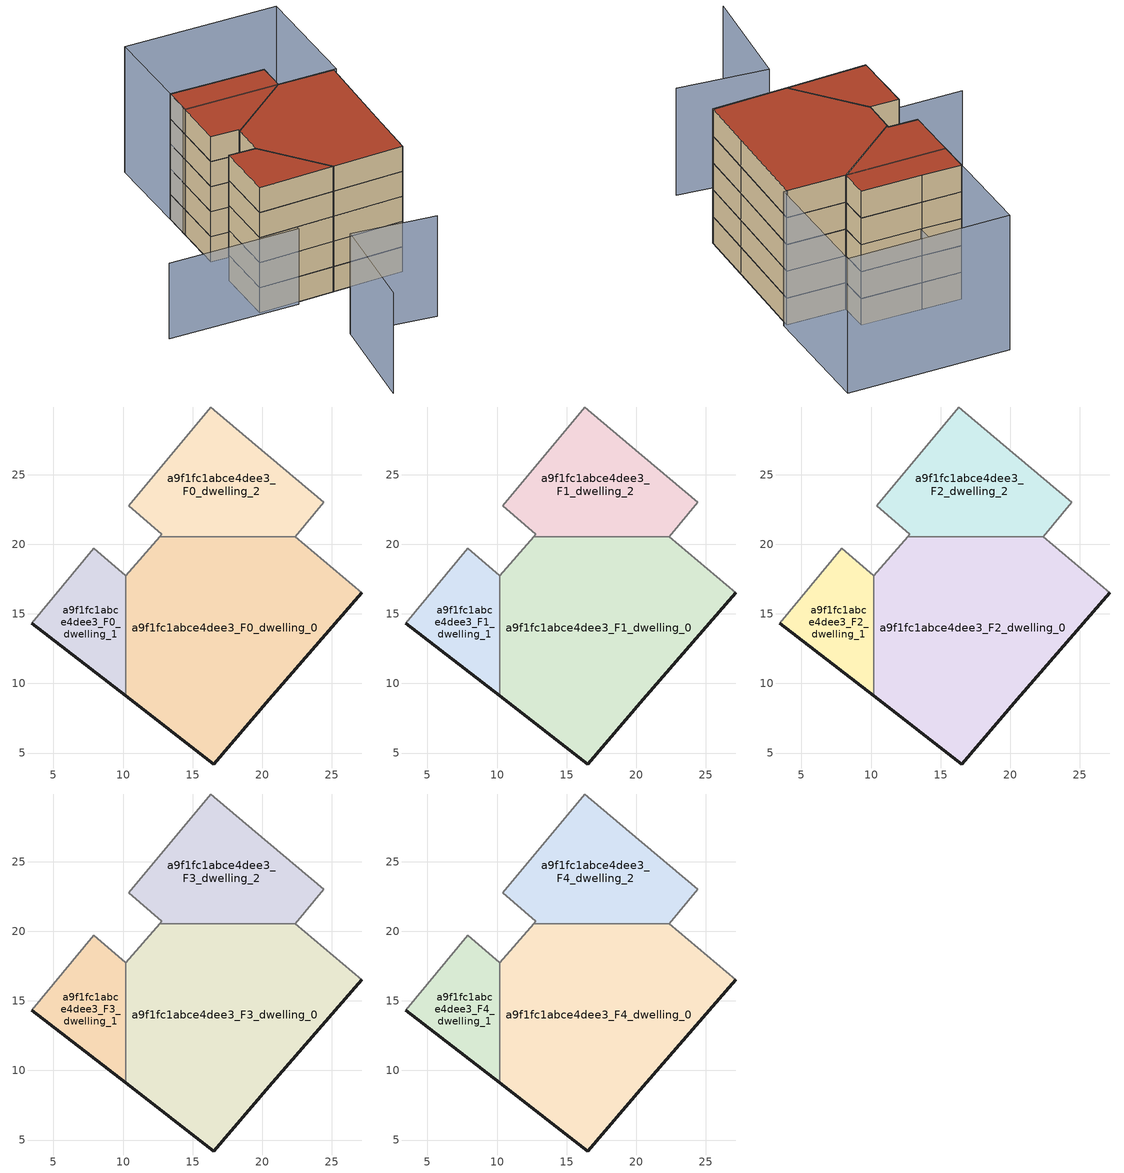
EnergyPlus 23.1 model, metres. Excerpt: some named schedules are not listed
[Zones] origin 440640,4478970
a9f1fc1abce4dee3_F0_dwelling_0
 floor ground (EU_floor_Construction): 20.51,8.87 27.16,16.52 22.37,20.54 12.62,20.54 10.19,17.73 10.19,9.1 16.5,4.21 z0
 wall outside (EU_wall_Construction): 27.16,16.52 20.51,8.87 16.5,4.21 10.19,9.1 z0:3
 wall adiabatic (EU_wall_Construction): 10.19,17.73 12.62,20.54 / 22.37,20.54 27.16,16.52 z0:3
 wall to a9f1fc1abce4dee3_F0_dwelling_1 (EU_wall_Construction): 10.19,9.1 10.19,17.73 z0:3
 wall to a9f1fc1abce4dee3_F0_dwelling_2 (EU_wall_Construction): 12.62,20.54 22.37,20.54 z0:3
a9f1fc1abce4dee3_F0_dwelling_1
 floor ground (EU_floor_Construction): 10.19,9.1 10.19,17.73 7.88,19.72 3.43,14.34 z0
 wall outside (EU_wall_Construction): 10.19,9.1 3.43,14.34 z0:3
 wall adiabatic (EU_wall_Construction): 3.43,14.34 7.88,19.72 10.19,17.73 z0:3
a9f1fc1abce4dee3_F0_dwelling_2
 floor ground (EU_floor_Construction): 22.37,20.54 24.41,23.01 19.48,27.15 16.28,29.86 10.41,22.78 12.77,20.72 12.62,20.54 z0
 wall adiabatic (EU_wall_Construction): 12.62,20.54 12.77,20.72 10.41,22.78 16.28,29.86 19.48,27.15 24.41,23.01 22.37,20.54 z0:3
a9f1fc1abce4dee3_F1_dwelling_0
 floor to a9f1fc1abce4dee3_F0_dwelling_0 (EU_floor_Construction): 20.51,8.87 27.16,16.52 22.37,20.54 12.62,20.54 10.19,17.73 10.19,9.1 16.5,4.21 z3
 wall outside (EU_wall_Construction): 27.16,16.52 20.51,8.87 16.5,4.21 10.19,9.1 z3:6
 wall adiabatic (EU_wall_Construction): 10.19,17.73 12.62,20.54 / 22.37,20.54 27.16,16.52 z3:6
 wall to a9f1fc1abce4dee3_F1_dwelling_1 (EU_wall_Construction): 10.19,9.1 10.19,17.73 z3:6
 wall to a9f1fc1abce4dee3_F1_dwelling_2 (EU_wall_Construction): 12.62,20.54 22.37,20.54 z3:6
a9f1fc1abce4dee3_F1_dwelling_1
 floor to a9f1fc1abce4dee3_F0_dwelling_1 (EU_floor_Construction): 10.19,9.1 10.19,17.73 7.88,19.72 3.43,14.34 z3
 wall outside (EU_wall_Construction): 10.19,9.1 3.43,14.34 z3:6
 wall adiabatic (EU_wall_Construction): 3.43,14.34 7.88,19.72 10.19,17.73 z3:6
a9f1fc1abce4dee3_F1_dwelling_2
 floor to a9f1fc1abce4dee3_F0_dwelling_2 (EU_floor_Construction): 22.37,20.54 24.4,23.01 19.48,27.15 16.28,29.86 10.41,22.78 12.77,20.72 12.62,20.54 z3
 wall adiabatic (EU_wall_Construction): 12.62,20.54 12.77,20.72 10.41,22.78 16.28,29.86 19.48,27.15 24.41,23.01 22.37,20.54 z3:6
a9f1fc1abce4dee3_F2_dwelling_0
 floor to a9f1fc1abce4dee3_F1_dwelling_0 (EU_floor_Construction): 20.51,8.87 27.16,16.52 22.37,20.54 12.62,20.54 10.19,17.73 10.19,9.1 16.5,4.21 z6
 wall outside (EU_wall_Construction): 27.16,16.52 20.51,8.87 16.5,4.21 10.19,9.1 z6:9
 wall adiabatic (EU_wall_Construction): 10.19,17.73 12.62,20.54 / 22.37,20.54 27.16,16.52 z6:9
 wall to a9f1fc1abce4dee3_F2_dwelling_1 (EU_wall_Construction): 10.19,9.1 10.19,17.73 z6:9
 wall to a9f1fc1abce4dee3_F2_dwelling_2 (EU_wall_Construction): 12.62,20.54 22.37,20.54 z6:9
a9f1fc1abce4dee3_F2_dwelling_1
 floor to a9f1fc1abce4dee3_F1_dwelling_1 (EU_floor_Construction): 10.19,9.1 10.19,17.73 7.88,19.72 3.43,14.34 z6
 wall outside (EU_wall_Construction): 10.19,9.1 3.43,14.34 z6:9
 wall adiabatic (EU_wall_Construction): 3.43,14.34 7.88,19.72 10.19,17.73 z6:9
a9f1fc1abce4dee3_F2_dwelling_2
 floor to a9f1fc1abce4dee3_F1_dwelling_2 (EU_floor_Construction): 22.37,20.54 24.4,23.01 19.48,27.15 16.28,29.86 10.41,22.78 12.77,20.72 12.62,20.54 z6
 wall adiabatic (EU_wall_Construction): 12.62,20.54 12.77,20.72 10.41,22.78 16.28,29.86 19.48,27.15 24.41,23.01 22.37,20.54 z6:9
a9f1fc1abce4dee3_F3_dwelling_0
 floor to a9f1fc1abce4dee3_F2_dwelling_0 (EU_floor_Construction): 20.51,8.87 27.16,16.52 22.37,20.54 12.62,20.54 10.19,17.73 10.19,9.1 16.5,4.21 z9
 wall outside (EU_wall_Construction): 27.16,16.52 20.51,8.87 16.5,4.21 10.19,9.1 z9:12
 wall adiabatic (EU_wall_Construction): 10.19,17.73 12.62,20.54 / 22.37,20.54 27.16,16.52 z9:12
 wall to a9f1fc1abce4dee3_F3_dwelling_1 (EU_wall_Construction): 10.19,9.1 10.19,17.73 z9:12
 wall to a9f1fc1abce4dee3_F3_dwelling_2 (EU_wall_Construction): 12.62,20.54 22.37,20.54 z9:12
a9f1fc1abce4dee3_F3_dwelling_1
 floor to a9f1fc1abce4dee3_F2_dwelling_1 (EU_floor_Construction): 10.19,9.1 10.19,17.73 7.88,19.72 3.43,14.34 z9
 wall outside (EU_wall_Construction): 10.19,9.1 3.43,14.34 z9:12
 wall adiabatic (EU_wall_Construction): 3.43,14.34 7.88,19.72 10.19,17.73 z9:12
a9f1fc1abce4dee3_F3_dwelling_2
 floor to a9f1fc1abce4dee3_F2_dwelling_2 (EU_floor_Construction): 22.37,20.54 24.4,23.01 19.48,27.15 16.28,29.86 10.41,22.78 12.77,20.72 12.62,20.54 z9
 wall adiabatic (EU_wall_Construction): 12.62,20.54 12.77,20.72 10.41,22.78 16.28,29.86 19.48,27.15 24.41,23.01 22.37,20.54 z9:12
a9f1fc1abce4dee3_F4_dwelling_0
 floor to a9f1fc1abce4dee3_F3_dwelling_0 (EU_floor_Construction): 20.51,8.87 27.16,16.52 22.37,20.54 12.62,20.54 10.19,17.73 10.19,9.1 16.5,4.21 z12
 wall outside (EU_wall_Construction): 27.16,16.52 20.51,8.87 16.5,4.21 10.19,9.1 z12:15
 wall adiabatic (EU_wall_Construction): 10.19,17.73 12.62,20.54 / 22.37,20.54 27.16,16.52 z12:15
 wall to a9f1fc1abce4dee3_F4_dwelling_1 (EU_wall_Construction): 10.19,9.1 10.19,17.73 z12:15
 wall to a9f1fc1abce4dee3_F4_dwelling_2 (EU_wall_Construction): 12.62,20.54 22.37,20.54 z12:15
 roof outside (EU_roof_Construction): 27.16,16.52 20.51,8.87 16.5,4.21 10.19,9.1 10.19,17.73 12.62,20.54 22.37,20.54 z15
a9f1fc1abce4dee3_F4_dwelling_1
 floor to a9f1fc1abce4dee3_F3_dwelling_1 (EU_floor_Construction): 10.19,9.1 10.19,17.73 7.88,19.72 3.43,14.34 z12
 wall outside (EU_wall_Construction): 10.19,9.1 3.43,14.34 z12:15
 wall adiabatic (EU_wall_Construction): 3.43,14.34 7.88,19.72 10.19,17.73 z12:15
 roof outside (EU_roof_Construction): 10.19,17.73 10.19,9.1 3.43,14.34 7.88,19.72 z15
a9f1fc1abce4dee3_F4_dwelling_2
 floor to a9f1fc1abce4dee3_F3_dwelling_2 (EU_floor_Construction): 22.37,20.54 24.4,23.01 19.48,27.15 16.28,29.86 10.41,22.78 12.77,20.72 12.62,20.54 z12
 wall adiabatic (EU_wall_Construction): 12.62,20.54 12.77,20.72 10.41,22.78 16.28,29.86 19.48,27.15 24.41,23.01 22.37,20.54 z12:15
 roof outside (EU_roof_Construction): 19.48,27.15 24.41,23.01 22.37,20.54 12.62,20.54 12.77,20.72 10.41,22.78 16.28,29.86 z15
shading: -5.21,-4.2 3.42,4.32 / 3.42,4.32 10.06,-2.4 z0:12; 22.72,37.67 36,26.7 / 36,26.7 27.42,16.31 / 27.42,16.31 14.14,27.27 / 14.14,27.27 22.72,37.67 z0:15; 26.05,34.92 6.6,11.38 / 6.6,11.38 -4.75,20.75 z0:9
[Building]
EU S2 Campaign: North Axis=0; Terrain=City; Solar Distribution=FullExterior
[Site:Location]
Madrid: Latitude=40.5; Longitude=-3.5; Time Zone=1; Elevation=609
[SizingPeriod:WeatherFileDays]
AnnualSizingPeriod: Begin Month=1; Begin Day of Month=1; End Month=12; End Day of Month=31; Day of Week for Start Day=Monday; Use Weather File Daylight Saving Period=No; Use Weather File Rain and Snow Indicators=No
[MATERIAL]
EU_InternalMass_Material: Roughness=MediumRough; Thickness=0.1; Conductivity=1; Density=1800; Specific Heat=900; Thermal Absorptance=0.9; Solar Absorptance=0.7; Visible Absorptance=0.7
[MATERIAL:NOMASS] Roughness=MediumRough; Thermal Absorptance=0.9; Solar Absorptance=0.7; Visible Absorptance=0.7
Name | Thermal Resistance
EU_wall_NoMass | 0.609216
EU_roof_NoMass | 0.513268
EU_floor_NoMass | 0.568163
[CONSTRUCTION]
EU_wall_Construction: EU_wall_NoMass
EU_roof_Construction: EU_roof_NoMass
EU_floor_Construction: EU_floor_NoMass
EU_InternalMass_Construction: EU_InternalMass_Material
[ZONE] Type=1; Multiplier=1; Ceiling Height=autocalculate; Floor Area=autocalculate; Part of Total Floor Area=Yes
Name | Volume
a9f1fc1abce4dee3_F0_dwelling_0 | 548.787
a9f1fc1abce4dee3_F1_dwelling_0; a9f1fc1abce4dee3_F2_dwelling_0; a9f1fc1abce4dee3_F3_dwelling_0; a9f1fc1abce4dee3_F4_dwelling_0 | 548.789
a9f1fc1abce4dee3_F0_dwelling_1; a9f1fc1abce4dee3_F1_dwelling_1; a9f1fc1abce4dee3_F2_dwelling_1; a9f1fc1abce4dee3_F3_dwelling_1; a9f1fc1abce4dee3_F4_dwelling_1 | 119.385
a9f1fc1abce4dee3_F0_dwelling_2; a9f1fc1abce4dee3_F1_dwelling_2; a9f1fc1abce4dee3_F2_dwelling_2; a9f1fc1abce4dee3_F3_dwelling_2; a9f1fc1abce4dee3_F4_dwelling_2 | 229.085
[INTERNALMASS] Construction=EU_InternalMass_Construction
Name | Zone or ZoneList | Surface Area
a9f1fc1abce4dee3_F0_dwelling_0_EU_InternalMass | a9f1fc1abce4dee3_F0_dwelling_0 | 182.935
a9f1fc1abce4dee3_F0_dwelling_1_EU_InternalMass | a9f1fc1abce4dee3_F0_dwelling_1 | 39.7972
a9f1fc1abce4dee3_F0_dwelling_2_EU_InternalMass | a9f1fc1abce4dee3_F0_dwelling_2 | 76.3552
a9f1fc1abce4dee3_F1_dwelling_0_EU_InternalMass | a9f1fc1abce4dee3_F1_dwelling_0 | 182.935
a9f1fc1abce4dee3_F1_dwelling_1_EU_InternalMass | a9f1fc1abce4dee3_F1_dwelling_1 | 39.7972
a9f1fc1abce4dee3_F1_dwelling_2_EU_InternalMass | a9f1fc1abce4dee3_F1_dwelling_2 | 76.3552
a9f1fc1abce4dee3_F2_dwelling_0_EU_InternalMass | a9f1fc1abce4dee3_F2_dwelling_0 | 182.935
a9f1fc1abce4dee3_F2_dwelling_1_EU_InternalMass | a9f1fc1abce4dee3_F2_dwelling_1 | 39.7972
a9f1fc1abce4dee3_F2_dwelling_2_EU_InternalMass | a9f1fc1abce4dee3_F2_dwelling_2 | 76.3552
a9f1fc1abce4dee3_F3_dwelling_0_EU_InternalMass | a9f1fc1abce4dee3_F3_dwelling_0 | 182.935
a9f1fc1abce4dee3_F3_dwelling_1_EU_InternalMass | a9f1fc1abce4dee3_F3_dwelling_1 | 39.7972
a9f1fc1abce4dee3_F3_dwelling_2_EU_InternalMass | a9f1fc1abce4dee3_F3_dwelling_2 | 76.3552
a9f1fc1abce4dee3_F4_dwelling_0_EU_InternalMass | a9f1fc1abce4dee3_F4_dwelling_0 | 182.935
a9f1fc1abce4dee3_F4_dwelling_1_EU_InternalMass | a9f1fc1abce4dee3_F4_dwelling_1 | 39.7972
a9f1fc1abce4dee3_F4_dwelling_2_EU_InternalMass | a9f1fc1abce4dee3_F4_dwelling_2 | 76.3552
[OTHEREQUIPMENT] Fuel Type=Electricity; Design Level Calculation Method=Watts/Area; Power per Zone Floor Area=1; Fraction Latent=0; Fraction Radiant=0; Fraction Lost=0; Carbon Dioxide Generation Rate=0; EndUse Subcategory=EU_Step8_InternalGains
Name | Zone or ZoneList or Space or SpaceList | Schedule
EU_Step8_InternalGain_a9f1fc1abce4dee3_F0_dwelling_0_f000 | a9f1fc1abce4dee3_F0_dwelling_0 | EU_Step8_GainSchedule_a9f1fc1abce4dee3_F0_dwelling_0_f000
EU_Step8_InternalGain_a9f1fc1abce4dee3_F0_dwelling_1_f000 | a9f1fc1abce4dee3_F0_dwelling_1 | EU_Step8_GainSchedule_a9f1fc1abce4dee3_F0_dwelling_1_f000
EU_Step8_InternalGain_a9f1fc1abce4dee3_F0_dwelling_2_f000 | a9f1fc1abce4dee3_F0_dwelling_2 | EU_Step8_GainSchedule_a9f1fc1abce4dee3_F0_dwelling_2_f000
EU_Step8_InternalGain_a9f1fc1abce4dee3_F1_dwelling_0_f000 | a9f1fc1abce4dee3_F1_dwelling_0 | EU_Step8_GainSchedule_a9f1fc1abce4dee3_F1_dwelling_0_f000
EU_Step8_InternalGain_a9f1fc1abce4dee3_F1_dwelling_1_f000 | a9f1fc1abce4dee3_F1_dwelling_1 | EU_Step8_GainSchedule_a9f1fc1abce4dee3_F1_dwelling_1_f000
EU_Step8_InternalGain_a9f1fc1abce4dee3_F1_dwelling_2_f000 | a9f1fc1abce4dee3_F1_dwelling_2 | EU_Step8_GainSchedule_a9f1fc1abce4dee3_F1_dwelling_2_f000
EU_Step8_InternalGain_a9f1fc1abce4dee3_F2_dwelling_0_f000 | a9f1fc1abce4dee3_F2_dwelling_0 | EU_Step8_GainSchedule_a9f1fc1abce4dee3_F2_dwelling_0_f000
EU_Step8_InternalGain_a9f1fc1abce4dee3_F2_dwelling_1_f000 | a9f1fc1abce4dee3_F2_dwelling_1 | EU_Step8_GainSchedule_a9f1fc1abce4dee3_F2_dwelling_1_f000
EU_Step8_InternalGain_a9f1fc1abce4dee3_F2_dwelling_2_f000 | a9f1fc1abce4dee3_F2_dwelling_2 | EU_Step8_GainSchedule_a9f1fc1abce4dee3_F2_dwelling_2_f000
EU_Step8_InternalGain_a9f1fc1abce4dee3_F3_dwelling_0_f000 | a9f1fc1abce4dee3_F3_dwelling_0 | EU_Step8_GainSchedule_a9f1fc1abce4dee3_F3_dwelling_0_f000
EU_Step8_InternalGain_a9f1fc1abce4dee3_F3_dwelling_1_f000 | a9f1fc1abce4dee3_F3_dwelling_1 | EU_Step8_GainSchedule_a9f1fc1abce4dee3_F3_dwelling_1_f000
EU_Step8_InternalGain_a9f1fc1abce4dee3_F3_dwelling_2_f000 | a9f1fc1abce4dee3_F3_dwelling_2 | EU_Step8_GainSchedule_a9f1fc1abce4dee3_F3_dwelling_2_f000
EU_Step8_InternalGain_a9f1fc1abce4dee3_F4_dwelling_0_f000 | a9f1fc1abce4dee3_F4_dwelling_0 | EU_Step8_GainSchedule_a9f1fc1abce4dee3_F4_dwelling_0_f000
EU_Step8_InternalGain_a9f1fc1abce4dee3_F4_dwelling_1_f000 | a9f1fc1abce4dee3_F4_dwelling_1 | EU_Step8_GainSchedule_a9f1fc1abce4dee3_F4_dwelling_1_f000
EU_Step8_InternalGain_a9f1fc1abce4dee3_F4_dwelling_2_f000 | a9f1fc1abce4dee3_F4_dwelling_2 | EU_Step8_GainSchedule_a9f1fc1abce4dee3_F4_dwelling_2_f000
[ZONEVENTILATION:DESIGNFLOWRATE] Schedule=EU_AlwaysOn; Design Flow Rate Calculation Method=AirChanges/Hour; Air Changes per Hour=0.752966; Ventilation Type=Natural; Fan Pressure Rise=0; Fan Total Efficiency=1; Constant Term Coefficient=1; Temperature Term Coefficient=0; Velocity Term Coefficient=0; Velocity Squared Term Coefficient=0; Minimum Indoor Temperature=-100; Maximum Indoor Temperature=100; Delta Temperature=-100; Minimum Outdoor Temperature=-100; Maximum Outdoor Temperature=100; Maximum Wind Speed=40
Name | Zone or ZoneList or Space or SpaceList
EU_ConstantAir_a9f1fc1abce4dee3_F0_dwelling_0 | a9f1fc1abce4dee3_F0_dwelling_0
EU_ConstantAir_a9f1fc1abce4dee3_F0_dwelling_1 | a9f1fc1abce4dee3_F0_dwelling_1
EU_ConstantAir_a9f1fc1abce4dee3_F0_dwelling_2 | a9f1fc1abce4dee3_F0_dwelling_2
EU_ConstantAir_a9f1fc1abce4dee3_F1_dwelling_0 | a9f1fc1abce4dee3_F1_dwelling_0
EU_ConstantAir_a9f1fc1abce4dee3_F1_dwelling_1 | a9f1fc1abce4dee3_F1_dwelling_1
EU_ConstantAir_a9f1fc1abce4dee3_F1_dwelling_2 | a9f1fc1abce4dee3_F1_dwelling_2
EU_ConstantAir_a9f1fc1abce4dee3_F2_dwelling_0 | a9f1fc1abce4dee3_F2_dwelling_0
EU_ConstantAir_a9f1fc1abce4dee3_F2_dwelling_1 | a9f1fc1abce4dee3_F2_dwelling_1
EU_ConstantAir_a9f1fc1abce4dee3_F2_dwelling_2 | a9f1fc1abce4dee3_F2_dwelling_2
EU_ConstantAir_a9f1fc1abce4dee3_F3_dwelling_0 | a9f1fc1abce4dee3_F3_dwelling_0
EU_ConstantAir_a9f1fc1abce4dee3_F3_dwelling_1 | a9f1fc1abce4dee3_F3_dwelling_1
EU_ConstantAir_a9f1fc1abce4dee3_F3_dwelling_2 | a9f1fc1abce4dee3_F3_dwelling_2
EU_ConstantAir_a9f1fc1abce4dee3_F4_dwelling_0 | a9f1fc1abce4dee3_F4_dwelling_0
EU_ConstantAir_a9f1fc1abce4dee3_F4_dwelling_1 | a9f1fc1abce4dee3_F4_dwelling_1
EU_ConstantAir_a9f1fc1abce4dee3_F4_dwelling_2 | a9f1fc1abce4dee3_F4_dwelling_2
[HVACTEMPLATE:THERMOSTAT] Constant Heating Setpoint=20; Constant Cooling Setpoint=50
EU_HeatOnly_a9f1fc1abce4dee3_F0_dwelling_0; EU_HeatOnly_a9f1fc1abce4dee3_F0_dwelling_1; EU_HeatOnly_a9f1fc1abce4dee3_F0_dwelling_2; EU_HeatOnly_a9f1fc1abce4dee3_F1_dwelling_0; EU_HeatOnly_a9f1fc1abce4dee3_F1_dwelling_1; EU_HeatOnly_a9f1fc1abce4dee3_F1_dwelling_2; EU_HeatOnly_a9f1fc1abce4dee3_F2_dwelling_0; EU_HeatOnly_a9f1fc1abce4dee3_F2_dwelling_1; EU_HeatOnly_a9f1fc1abce4dee3_F2_dwelling_2; EU_HeatOnly_a9f1fc1abce4dee3_F3_dwelling_0; EU_HeatOnly_a9f1fc1abce4dee3_F3_dwelling_1; EU_HeatOnly_a9f1fc1abce4dee3_F3_dwelling_2; EU_HeatOnly_a9f1fc1abce4dee3_F4_dwelling_0; EU_HeatOnly_a9f1fc1abce4dee3_F4_dwelling_1; EU_HeatOnly_a9f1fc1abce4dee3_F4_dwelling_2
[HVACTEMPLATE:ZONE:IDEALLOADSAIRSYSTEM] System Availability Schedule=EU_AlwaysOn; Maximum Heating Supply Air Temperature=50; Minimum Cooling Supply Air Temperature=13; Maximum Heating Supply Air Humidity Ratio=0.0156; Minimum Cooling Supply Air Humidity Ratio=0.0077; Heating Limit=NoLimit; Cooling Limit=NoLimit; Heating Availability Schedule=EU_AlwaysOn; Cooling Availability Schedule=EU_CoolingOff; Dehumidification Control Type=ConstantSensibleHeatRatio; Cooling Sensible Heat Ratio=0.7; Dehumidification Setpoint=60; Humidification Control Type=None; Humidification Setpoint=30; Outdoor Air Method=None; Outdoor Air Flow Rate per Person=0.00944; Outdoor Air Flow Rate per Zone Floor Area=0; Outdoor Air Flow Rate per Zone=0; Demand Controlled Ventilation Type=None; Outdoor Air Economizer Type=NoEconomizer; Heat Recovery Type=None; Sensible Heat Recovery Effectiveness=0.7; Latent Heat Recovery Effectiveness=0.65
Name | Template Thermostat
a9f1fc1abce4dee3_F0_dwelling_0 | EU_HeatOnly_a9f1fc1abce4dee3_F0_dwelling_0
a9f1fc1abce4dee3_F0_dwelling_1 | EU_HeatOnly_a9f1fc1abce4dee3_F0_dwelling_1
a9f1fc1abce4dee3_F0_dwelling_2 | EU_HeatOnly_a9f1fc1abce4dee3_F0_dwelling_2
a9f1fc1abce4dee3_F1_dwelling_0 | EU_HeatOnly_a9f1fc1abce4dee3_F1_dwelling_0
a9f1fc1abce4dee3_F1_dwelling_1 | EU_HeatOnly_a9f1fc1abce4dee3_F1_dwelling_1
a9f1fc1abce4dee3_F1_dwelling_2 | EU_HeatOnly_a9f1fc1abce4dee3_F1_dwelling_2
a9f1fc1abce4dee3_F2_dwelling_0 | EU_HeatOnly_a9f1fc1abce4dee3_F2_dwelling_0
a9f1fc1abce4dee3_F2_dwelling_1 | EU_HeatOnly_a9f1fc1abce4dee3_F2_dwelling_1
a9f1fc1abce4dee3_F2_dwelling_2 | EU_HeatOnly_a9f1fc1abce4dee3_F2_dwelling_2
a9f1fc1abce4dee3_F3_dwelling_0 | EU_HeatOnly_a9f1fc1abce4dee3_F3_dwelling_0
a9f1fc1abce4dee3_F3_dwelling_1 | EU_HeatOnly_a9f1fc1abce4dee3_F3_dwelling_1
a9f1fc1abce4dee3_F3_dwelling_2 | EU_HeatOnly_a9f1fc1abce4dee3_F3_dwelling_2
a9f1fc1abce4dee3_F4_dwelling_0 | EU_HeatOnly_a9f1fc1abce4dee3_F4_dwelling_0
a9f1fc1abce4dee3_F4_dwelling_1 | EU_HeatOnly_a9f1fc1abce4dee3_F4_dwelling_1
a9f1fc1abce4dee3_F4_dwelling_2 | EU_HeatOnly_a9f1fc1abce4dee3_F4_dwelling_2
[SIZING:ZONE] Zone Cooling Design Supply Air Temperature Input Method=SupplyAirTemperature; Zone Cooling Design Supply Air Temperature=13; Zone Heating Design Supply Air Temperature Input Method=SupplyAirTemperature; Zone Heating Design Supply Air Temperature=50; Zone Cooling Design Supply Air Humidity Ratio=0.008; Zone Heating Design Supply Air Humidity Ratio=0.008; Cooling Design Air Flow Method=DesignDay; Cooling Design Air Flow Rate=0; Cooling Minimum Air Flow per Zone Floor Area=0.000762; Cooling Minimum Air Flow=0; Cooling Minimum Air Flow Fraction=0.2; Heating Design Air Flow Method=DesignDay; Heating Design Air Flow Rate=0; Heating Maximum Air Flow per Zone Floor Area=0.002032; Heating Maximum Air Flow=0.141576; Heating Maximum Air Flow Fraction=0.3; Account for Dedicated Outdoor Air System=No; Dedicated Outdoor Air System Control Strategy=NeutralSupplyAir; Dedicated Outdoor Air Low Setpoint Temperature for Design=autosize; Dedicated Outdoor Air High Setpoint Temperature for Design=autosize; Zone Load Sizing Method=Sensible Load Only No Latent Load; Zone Latent Cooling Design Supply Air Humidity Ratio Input Method=HumidityRatioDifference; Zone Cooling Design Supply Air Humidity Ratio Difference=0.005; Zone Latent Heating Design Supply Air Humidity Ratio Input Method=HumidityRatioDifference; Zone Humidification Design Supply Air Humidity Ratio Difference=0.005
a9f1fc1abce4dee3_F0_dwelling_0; a9f1fc1abce4dee3_F0_dwelling_1; a9f1fc1abce4dee3_F0_dwelling_2; a9f1fc1abce4dee3_F1_dwelling_0; a9f1fc1abce4dee3_F1_dwelling_1; a9f1fc1abce4dee3_F1_dwelling_2; a9f1fc1abce4dee3_F2_dwelling_0; a9f1fc1abce4dee3_F2_dwelling_1; a9f1fc1abce4dee3_F2_dwelling_2; a9f1fc1abce4dee3_F3_dwelling_0; a9f1fc1abce4dee3_F3_dwelling_1; a9f1fc1abce4dee3_F3_dwelling_2; a9f1fc1abce4dee3_F4_dwelling_0
